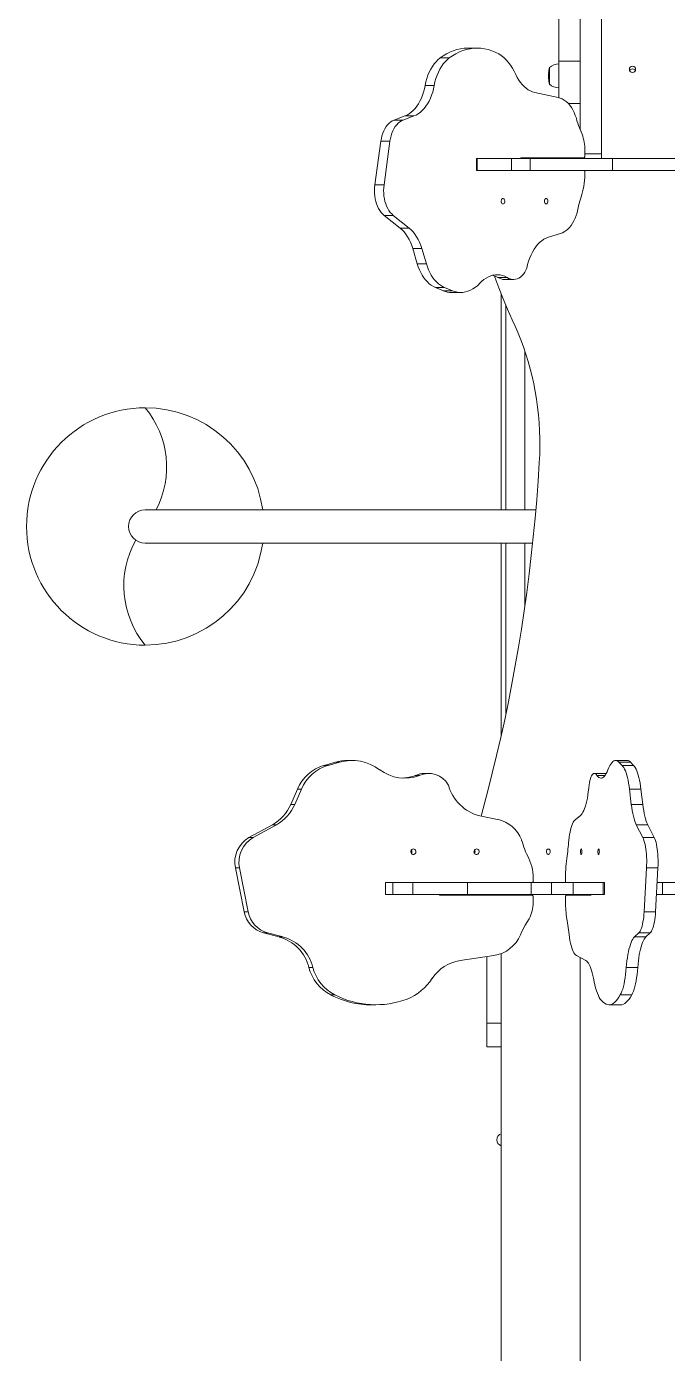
# Model space of a CAD drawing. Header units: millimetres. Extents: x -9848 to 7178, y -5300 to 6667.
# Drawn here: x -3238 to -2428, y 1033 to 2710 of the extents above; entities that cross this region are included whole.
import ezdxf

# ---------------------------------------------------------------- set-up
doc = ezdxf.new("R2010")
doc.units = ezdxf.units.MM
doc.layers.add('DIKOM_ОБЪЕКТ', color=7, linetype='Continuous')

msp = doc.modelspace()

# ---------------------------------------------------------------- linework, layer by layer
at = {"layer": 'DIKOM_ОБЪЕКТ', "color": 7, "linetype": 'Continuous', "lineweight": 15}
for p, q in [((-2538.1, 3750.1), (-2538.1, 2578.9)), ((-2511.1, 2548.6), (-2511.1, 3750.1)), ((-2565.1, 2665.7), (-2565.1, 2865.5)), ((-2715.3, 2669.8), (-2703.8, 2669.8)), ((-2668.4, 2682.2), (-2679.9, 2682.2)), ((-2578.1, 2651.1), (-2578, 2651.3)), ((-2578.1, 2650.8), (-2578.1, 2650.7)), ((-2578.1, 2649.8), (-2578.1, 2650)), ((-2577.7, 2654.7), (-2577.7, 2654.9)), ((-2577.7, 2654.4), (-2577.7, 2654.3)), ((-2577.7, 2654.4), (-2577.7, 2654.4)), ((-2577.1, 2636.4), (-2577.1, 2658)), ((-2538.1, 2665.7), (-2565.1, 2665.7)), ((-2565.1, 2619.7), (-2565.1, 2665.7)), ((-2734.2, 2635), (-2722.7, 2635)), ((-2578.1, 2648.6), (-2578.1, 2648.8)), ((-2578.1, 2648.6), (-2578.1, 2647.6)), ((-2578.1, 2647.6), (-2578.1, 2646.5)), ((-2578.1, 2647.2), (-2578.1, 2647.6)), ((-2578.1, 2646.5), (-2578.1, 2646.2)), ((-2578.1, 2646.2), (-2578.1, 2645.7)), ((-2578.1, 2643.4), (-2578.1, 2643.4)), ((-2578, 2642.5), (-2578, 2642.5)), ((-2577.9, 2641.5), (-2578, 2642.5)), ((-2577.9, 2642.3), (-2577.9, 2641.2)), ((-2577.8, 2640.8), (-2577.7, 2640.3)), ((-2577.7, 2640), (-2577.8, 2640.5)), ((-2577.7, 2640), (-2577.7, 2640)), ((-2577.7, 2640), (-2577.7, 2640)), ((-2577.7, 2640), (-2577.7, 2640)), ((-2566.2, 2620), (-2595.5, 2626.2)), ((-2553.4, 2612.4), (-2538.1, 2612.4)), ((-2759.9, 2596.5), (-2773.5, 2591.4)), ((-2773.5, 2591.4), (-2762, 2591.4)), ((-2748.4, 2596.5), (-2762, 2591.4)), ((-2759.9, 2596.5), (-2748.4, 2596.5)), ((-2535.8, 2573.4), (-2539.2, 2581.6)), ((-2790.2, 2564.6), (-2797.7, 2509.3)), ((-2790.2, 2564.6), (-2778.7, 2564.6)), ((-2778.7, 2564.6), (-2786.2, 2509.3)), ((-2532.3, 2552.9), (-2532.2, 2545.8)), ((-2669.3, 2542.8), (-2669.3, 2527.8)), ((-2669.3, 2542.8), (-2668.6, 2542.8)), ((-2668.6, 2542.8), (-2668.6, 2527.8)), ((-2625, 2542.8), (-2668.6, 2542.8)), ((-2625, 2542.8), (-2625, 2527.8)), ((-2625, 2542.8), (-2601.5, 2542.8)), ((-2611.8, 2543.8), (-2533.5, 2543.8)), ((-2601.5, 2542.8), (-2601.5, 2527.8)), ((-2497.4, 2542.8), (-2601.5, 2542.8)), ((-2538.1, 2543.8), (-2538.1, 2542.8)), ((-2532.2, 2548.6), (-2511.1, 2548.6)), ((-2511.1, 2542.8), (-2511.1, 2548.6)), ((-2497.4, 2542.8), (-2497.4, 2527.8)), ((-2271.7, 2542.8), (-2497.4, 2542.8)), ((-2669.3, 2527.8), (-2668.6, 2527.8)), ((-2625, 2527.8), (-2668.6, 2527.8)), ((-2625, 2527.8), (-2601.5, 2527.8)), ((-2326.5, 2527.8), (-2612, 2527.8)), ((-2497.4, 2527.8), (-2601.5, 2527.8)), ((-2797.7, 2509.3), (-2786.2, 2509.3)), ((-2786, 2470.9), (-2774.5, 2470.9)), ((-2786, 2470.9), (-2765.8, 2454.7)), ((-2774.5, 2470.9), (-2754.3, 2454.7)), ((-2765.8, 2454.7), (-2754.3, 2454.7)), ((-2578.4, 2443.4), (-2563.2, 2447.9)), ((-2749.9, 2428.9), (-2738.4, 2428.9)), ((-2749.9, 2428.9), (-2744.2, 2409.7)), ((-2738.4, 2428.9), (-2732.7, 2409.7)), ((-2744.2, 2409.7), (-2732.7, 2409.7)), ((-2642.2, 2392.6), (-2630.7, 2392.6)), ((-2634, 2389.8), (-2622.5, 2389.8)), ((-2721.1, 2379.7), (-2709.6, 2379.7)), ((-2721.1, 2379.7), (-2711.2, 2375.6)), ((-2711.2, 2375.6), (-2699.7, 2375.6)), ((-2709.6, 2379.7), (-2699.7, 2375.6)), ((-2700.5, 2373.5), (-2689, 2373.5)), ((-2638.1, 2098.8), (-2638.1, 2371.7)), ((-2632.1, 2356.8), (-2632.1, 2098.8)), ((-2608.1, 2299.4), (-2608.1, 2098.8)), ((-2594.2, 2098.8), (-3088.1, 2098.8)), ((-3088.1, 2056.8), (-2598.3, 2056.8)), ((-2638.1, 1813.7), (-2638.1, 2056.8)), ((-2632.1, 2056.8), (-2632.1, 1841.4)), ((-2608.1, 2056.8), (-2608.1, 1978)), ((-2862, 1775.9), (-2847.6, 1780)), ((-2856.9, 1775.9), (-2842.4, 1780)), ((-2842.4, 1780), (-2847.6, 1780)), ((-2826.8, 1782.1), (-2831.9, 1782.1)), ((-2479.1, 1782.1), (-2493.5, 1782.1)), ((-2485.3, 1775.9), (-2489.2, 1780)), ((-2474.7, 1780), (-2489.2, 1780)), ((-2470.8, 1775.9), (-2474.7, 1780)), ((-2856.9, 1775.9), (-2862, 1775.9)), ((-2741.6, 1763), (-2746.7, 1763)), ((-2729.6, 1765.8), (-2734.7, 1765.8)), ((-2505.8, 1765.8), (-2520.3, 1765.8)), ((-2507, 1763), (-2517, 1763)), ((-2505.8, 1765.8), (-2505.3, 1765.7)), ((-2470.8, 1775.9), (-2485.3, 1775.9)), ((-2904.1, 1726.6), (-2895.7, 1745.8)), ((-2898.9, 1726.6), (-2890.6, 1745.8)), ((-2890.6, 1745.8), (-2895.7, 1745.8)), ((-2473.7, 1726.6), (-2476, 1745.8)), ((-2461.5, 1745.8), (-2476, 1745.8)), ((-2459.2, 1726.6), (-2461.5, 1745.8)), ((-2898.9, 1726.6), (-2904.1, 1726.6)), ((-2665.1, 1712.1), (-2642.9, 1707.7)), ((-2538.1, 1712.1), (-2544.2, 1707.7)), ((-2459.2, 1726.6), (-2473.7, 1726.6)), ((-2956.9, 1684.7), (-2927.3, 1700.8)), ((-2951.8, 1684.7), (-2922.2, 1700.8)), ((-2922.2, 1700.8), (-2927.3, 1700.8)), ((-2459.1, 1684.7), (-2467.3, 1700.8)), ((-2452.8, 1700.8), (-2467.3, 1700.8)), ((-2444.6, 1684.7), (-2452.8, 1700.8)), ((-2951.8, 1684.7), (-2956.9, 1684.7)), ((-2444.6, 1684.7), (-2459.1, 1684.7)), ((-2968.9, 1646.3), (-2974, 1646.3)), ((-2963, 1591), (-2974, 1646.3)), ((-2957.9, 1591), (-2968.9, 1646.3)), ((-2457.4, 1591), (-2454.4, 1646.3)), ((-2439.9, 1646.3), (-2454.4, 1646.3)), ((-2443, 1591), (-2439.9, 1646.3)), ((-2784.4, 1627.8), (-2784.4, 1612.8)), ((-2784.3, 1627.8), (-2784.4, 1627.8)), ((-2784.3, 1612.8), (-2784.3, 1627.8)), ((-2784.3, 1627.8), (-2775, 1627.8)), ((-2775, 1612.8), (-2775, 1627.8)), ((-2749.6, 1627.8), (-2775, 1627.8)), ((-2749.6, 1612.8), (-2749.6, 1627.8)), ((-2749.6, 1627.8), (-2680.6, 1627.8)), ((-2680.6, 1612.8), (-2680.6, 1627.8)), ((-2680.6, 1627.8), (-2600.4, 1627.8)), ((-2600.4, 1612.8), (-2600.4, 1627.8)), ((-2600.4, 1627.8), (-2574.6, 1627.8)), ((-2599.2, 1627.8), (-2556.2, 1627.8)), ((-2576.7, 1627.8), (-2576.5, 1627.8)), ((-2574.6, 1612.8), (-2574.6, 1627.8)), ((-2547.3, 1627.8), (-2574.6, 1627.8)), ((-2547.3, 1612.8), (-2547.3, 1627.8)), ((-2547.3, 1627.8), (-2509.2, 1627.8)), ((-2509.2, 1612.8), (-2509.2, 1627.8)), ((-2507.5, 1627.8), (-2509.2, 1627.8)), ((-2507.5, 1612.8), (-2507.5, 1627.8)), ((-2440.9, 1627.8), (-2321.9, 1627.8)), ((-2434.1, 1627.8), (-2440.9, 1627.8)), ((-2434.1, 1612.8), (-2434.1, 1627.8)), ((-2434.1, 1627.8), (-2328.5, 1627.8)), ((-2784.3, 1612.8), (-2784.4, 1612.8)), ((-2784.3, 1612.8), (-2775, 1612.8)), ((-2749.6, 1612.8), (-2775, 1612.8)), ((-2749.6, 1612.8), (-2680.6, 1612.8)), ((-2713.9, 1611.8), (-2599.4, 1611.8)), ((-2680.6, 1612.8), (-2600.4, 1612.8)), ((-2656.1, 1612.8), (-2656.1, 1611.8)), ((-2638.1, 1612.8), (-2638.1, 1611.8)), ((-2600.4, 1612.8), (-2574.6, 1612.8)), ((-2597.6, 1602.6), (-2597.6, 1609.8)), ((-2547.3, 1612.8), (-2574.6, 1612.8)), ((-2556.7, 1602.6), (-2556.7, 1609.8)), ((-2524.6, 1611.8), (-2556.2, 1611.8)), ((-2547.3, 1612.8), (-2509.2, 1612.8)), ((-2538.1, 1611.8), (-2538.1, 1612.8)), ((-2507.5, 1612.8), (-2509.2, 1612.8)), ((-2434.1, 1612.8), (-2441.8, 1612.8)), ((-2434.1, 1612.8), (-2328.5, 1612.8)), ((-2957.9, 1591), (-2963, 1591)), ((-2602.8, 1582.1), (-2607.8, 1574)), ((-2555.2, 1582.1), (-2553.9, 1574)), ((-2443, 1591), (-2457.4, 1591)), ((-2933.4, 1564.2), (-2938.6, 1564.2)), ((-2918.7, 1559.1), (-2938.6, 1564.2)), ((-2913.6, 1559.1), (-2933.4, 1564.2)), ((-2469.6, 1559.1), (-2464.2, 1564.2)), ((-2449.7, 1564.2), (-2464.2, 1564.2)), ((-2455.2, 1559.1), (-2449.7, 1564.2)), ((-2913.6, 1559.1), (-2918.7, 1559.1)), ((-2455.2, 1559.1), (-2469.6, 1559.1)), ((-2647.3, 1535.6), (-2690.1, 1529.3)), ((-2656.1, 1534.3), (-2656.1, 1450.2)), ((-2638.1, 1538), (-2638.1, 1450.2)), ((-2638.1, -72.2), (-2638.1, 1538)), ((-2543, 1535.6), (-2531.2, 1529.3)), ((-2538.1, -72.2), (-2538.1, 1533)), ((-2876, 1520.5), (-2881.1, 1520.5)), ((-2465.5, 1520.5), (-2480, 1520.5)), ((-2848.4, 1485.8), (-2853.6, 1485.8)), ((-2473.1, 1485.8), (-2487.6, 1485.8)), ((-2801.8, 1473.3), (-2796.7, 1473.3)), ((-2501.8, 1473.3), (-2487.3, 1473.3)), ((-2656.1, 1420.2), (-2656.1, 1450.2)), ((-2656.1, 1450.2), (-2638.1, 1450.2)), ((-2656.1, 1420.2), (-2638.1, 1420.2))]:
    msp.add_line(p, q, dxfattribs=at)
at = {"layer": 'DIKOM_ОБЪЕКТ', "color": 7, "linetype": 'Continuous', "lineweight": 15, "flags": 128}
for points in [[(-2734.2, 2635), (-2733.3, 2639.5), (-2732.1, 2643.8), (-2730.7, 2648), (-2729, 2651.9), (-2727.2, 2655.6), (-2725.1, 2659.1), (-2722.9, 2662.2), (-2720.5, 2665.1), (-2718, 2667.6), (-2715.3, 2669.8)], [(-2722.7, 2635), (-2721.8, 2639.5), (-2720.6, 2643.8), (-2719.2, 2648), (-2717.5, 2651.9), (-2715.7, 2655.6), (-2713.6, 2659.1), (-2711.4, 2662.2), (-2709, 2665.1), (-2706.5, 2667.6), (-2703.8, 2669.8)], [(-2703.8, 2669.8), (-2699.6, 2672.7), (-2695.3, 2675.2), (-2691, 2677.4), (-2686.5, 2679.1), (-2682, 2680.5), (-2677.4, 2681.5), (-2672.9, 2682), (-2668.3, 2682.2), (-2663.7, 2682), (-2659.1, 2681.4), (-2654.6, 2680.4), (-2650.1, 2679), (-2645.6, 2677.2), (-2641.2, 2675.1)], [(-2641.2, 2675.1), (-2638, 2672.9), (-2634.9, 2670.4), (-2632, 2667.6), (-2629.1, 2664.4), (-2626.5, 2660.9), (-2624, 2657.1), (-2621.6, 2653.1), (-2619.5, 2648.8)], [(-2734.2, 2635), (-2735.1, 2630.8), (-2736.2, 2626.7), (-2737.5, 2622.7), (-2739, 2618.9), (-2740.8, 2615.3), (-2742.7, 2611.9), (-2744.7, 2608.8), (-2747, 2606), (-2749.3, 2603.5), (-2751.8, 2601.2), (-2754.4, 2599.3), (-2757.1, 2597.7), (-2759.9, 2596.5)], [(-2722.7, 2635), (-2723.6, 2630.8), (-2724.7, 2626.7), (-2726, 2622.7), (-2727.6, 2618.9), (-2729.3, 2615.3), (-2731.2, 2611.9), (-2733.2, 2608.8), (-2735.5, 2606), (-2737.8, 2603.5), (-2740.3, 2601.2), (-2742.9, 2599.3), (-2745.6, 2597.7), (-2748.4, 2596.5)], [(-2595.5, 2626.2), (-2598.4, 2627), (-2601.2, 2628.2), (-2603.9, 2629.7), (-2606.5, 2631.5), (-2609, 2633.7), (-2611.4, 2636.1), (-2613.7, 2638.9), (-2615.8, 2641.9), (-2617.7, 2645.2), (-2619.5, 2648.8)], [(-2577.9, 2641.1), (-2577.9, 2641.1), (-2577.9, 2641.1), (-2577.9, 2641.1), (-2577.9, 2641.1), (-2577.9, 2641.1), (-2577.9, 2641.1), (-2577.9, 2641.1), (-2577.9, 2641.1)], [(-2566.2, 2620), (-2563.6, 2619.2), (-2560.9, 2618.1), (-2558.4, 2616.6), (-2556, 2614.7), (-2553.6, 2612.6), (-2551.5, 2610.1), (-2549.4, 2607.3), (-2547.6, 2604.2), (-2545.9, 2600.9), (-2544.4, 2597.3), (-2543.1, 2593.6)], [(-2790.2, 2564.6), (-2789.6, 2568.1), (-2788.8, 2571.4), (-2787.7, 2574.6), (-2786.5, 2577.6), (-2785.1, 2580.4), (-2783.5, 2583), (-2781.7, 2585.3), (-2779.8, 2587.3), (-2777.8, 2589), (-2775.7, 2590.3), (-2773.5, 2591.4)], [(-2778.7, 2564.6), (-2778.1, 2568.1), (-2777.3, 2571.4), (-2776.3, 2574.6), (-2775, 2577.6), (-2773.6, 2580.4), (-2772, 2583), (-2770.2, 2585.3), (-2768.3, 2587.3), (-2766.3, 2589), (-2764.2, 2590.3), (-2762, 2591.4)], [(-2532.2, 2545.8), (-2532.3, 2545.4), (-2532.3, 2545), (-2532.4, 2544.7), (-2532.6, 2544.4), (-2532.8, 2544.1), (-2533, 2543.9), (-2533.3, 2543.8), (-2533.5, 2543.8)], [(-2533.5, 2527.8), (-2533.2, 2527.8), (-2533, 2527.6), (-2532.8, 2527.5), (-2532.6, 2527.2), (-2532.4, 2526.9), (-2532.3, 2526.6), (-2532.2, 2526.2), (-2532.2, 2525.9)], [(-2786, 2470.9), (-2788, 2472.7), (-2789.8, 2474.7), (-2791.5, 2477.1), (-2793, 2479.6), (-2794.4, 2482.4), (-2795.5, 2485.5), (-2796.5, 2488.6), (-2797.3, 2491.9), (-2797.8, 2495.3), (-2798.1, 2498.8), (-2798.2, 2502.3), (-2798.1, 2505.8), (-2797.7, 2509.3)], [(-2774.5, 2470.9), (-2776.5, 2472.7), (-2778.3, 2474.7), (-2780, 2477.1), (-2781.5, 2479.6), (-2782.9, 2482.4), (-2784, 2485.5), (-2785, 2488.6), (-2785.8, 2491.9), (-2786.3, 2495.3), (-2786.6, 2498.8), (-2786.7, 2502.3), (-2786.6, 2505.8), (-2786.2, 2509.3)], [(-2635.9, 2485.3), (-2636.6, 2485.5), (-2637.3, 2486), (-2637.8, 2486.9), (-2638.1, 2487.9), (-2638.1, 2489.1), (-2637.9, 2490.2), (-2637.5, 2491.2), (-2637, 2491.9), (-2636.3, 2492.2), (-2635.5, 2492.2), (-2634.8, 2491.9), (-2634.2, 2491.2), (-2633.8, 2490.2), (-2633.6, 2489.1), (-2633.7, 2487.9), (-2634, 2486.9), (-2634.5, 2486), (-2635.2, 2485.5), (-2635.9, 2485.3)], [(-2581.3, 2485.3), (-2582, 2485.5), (-2582.6, 2486), (-2583.1, 2486.9), (-2583.4, 2487.9), (-2583.5, 2489.1), (-2583.3, 2490.2), (-2582.9, 2491.2), (-2582.3, 2491.9), (-2581.6, 2492.2), (-2580.9, 2492.2), (-2580.2, 2491.9), (-2579.6, 2491.2), (-2579.2, 2490.2), (-2579, 2489.1), (-2579.1, 2487.9), (-2579.4, 2486.9), (-2579.9, 2486), (-2580.5, 2485.5), (-2581.3, 2485.3)], [(-2542.2, 2474.2), (-2543.3, 2470.6), (-2544.6, 2467.2), (-2546.1, 2464), (-2547.8, 2461), (-2549.6, 2458.2), (-2551.6, 2455.7), (-2553.7, 2453.5), (-2556, 2451.6), (-2558.3, 2450), (-2560.7, 2448.8), (-2563.2, 2447.9)], [(-2765.8, 2454.7), (-2763.2, 2452.5), (-2760.8, 2449.9), (-2758.6, 2447.1), (-2756.4, 2443.9), (-2754.5, 2440.5), (-2752.8, 2436.9), (-2751.2, 2433), (-2749.9, 2428.9)], [(-2754.3, 2454.7), (-2751.8, 2452.5), (-2749.3, 2449.9), (-2747.1, 2447.1), (-2745, 2443.9), (-2743, 2440.5), (-2741.3, 2436.9), (-2739.7, 2433), (-2738.4, 2428.9)], [(-2605.7, 2404.3), (-2604.7, 2408.7), (-2603.5, 2413), (-2602, 2417.1), (-2600.4, 2420.9), (-2598.6, 2424.6), (-2596.5, 2428), (-2594.3, 2431.2), (-2592, 2434), (-2589.5, 2436.6), (-2586.9, 2438.8), (-2584.1, 2440.7), (-2581.3, 2442.3), (-2578.4, 2443.4)], [(-2721.1, 2379.7), (-2723.8, 2381), (-2726.4, 2382.6), (-2729, 2384.5), (-2731.4, 2386.8), (-2733.7, 2389.3), (-2735.8, 2392.1), (-2737.9, 2395.2), (-2739.7, 2398.5), (-2741.4, 2402.1), (-2742.9, 2405.8), (-2744.2, 2409.7)], [(-2709.6, 2379.7), (-2712.3, 2381), (-2714.9, 2382.6), (-2717.5, 2384.5), (-2719.9, 2386.8), (-2722.2, 2389.3), (-2724.4, 2392.1), (-2726.4, 2395.2), (-2728.2, 2398.5), (-2729.9, 2402.1), (-2731.4, 2405.8), (-2732.7, 2409.7)], [(-2605.7, 2404.3), (-2606.9, 2401.5), (-2608.4, 2399), (-2610, 2396.7), (-2611.8, 2394.7), (-2613.7, 2393), (-2615.7, 2391.7), (-2617.8, 2390.7), (-2620, 2390.1), (-2622.2, 2389.8), (-2624.4, 2390), (-2626.6, 2390.5), (-2628.7, 2391.3), (-2630.7, 2392.6)], [(-2665, 2385.2), (-2667.8, 2382.4), (-2670.7, 2380), (-2673.8, 2377.9), (-2676.9, 2376.3), (-2680.1, 2375), (-2683.3, 2374.1), (-2686.6, 2373.6), (-2689.9, 2373.5), (-2693.2, 2373.8), (-2696.5, 2374.5), (-2699.7, 2375.6)], [(-2665, 2385.2), (-2662.5, 2387.7), (-2659.9, 2389.9), (-2657.1, 2391.7), (-2654.3, 2393.3), (-2651.4, 2394.5), (-2648.5, 2395.3), (-2645.5, 2395.7), (-2642.5, 2395.8), (-2639.5, 2395.6), (-2636.5, 2394.9), (-2633.6, 2393.9), (-2630.7, 2392.6)], [(-2646.5, 2394.4), (-2646, 2393), (-2641, 2379.2), (-2635.7, 2365.6), (-2630.1, 2352.2), (-2624.3, 2339.1)], [(-2589.9, 2158.7), (-2589.4, 2168.7), (-2589.3, 2178.7), (-2589.3, 2188.8), (-2589.7, 2198.8), (-2590.2, 2208.8), (-2591.1, 2218.7), (-2592.2, 2228.6), (-2593.5, 2238.5), (-2595.1, 2248.3), (-2597, 2257.9), (-2599.1, 2267.5), (-2601.4, 2277), (-2604, 2286.3), (-2606.8, 2295.5), (-2609.9, 2304.6), (-2613.1, 2313.5), (-2616.6, 2322.2), (-2620.4, 2330.7), (-2624.3, 2339.1)], [(-2663.6, 1711.9), (-2660.9, 1721.6), (-2655, 1743.8), (-2649.3, 1766), (-2643.9, 1788.5), (-2638.7, 1811), (-2633.7, 1833.6), (-2629, 1856.3), (-2624.5, 1879.1), (-2620.3, 1902.1), (-2616.3, 1925.1), (-2612.5, 1948.1), (-2609, 1971.3), (-2605.8, 1994.5), (-2602.8, 2017.8), (-2600, 2041.2), (-2597.5, 2064.6), (-2595.2, 2088.1), (-2593.2, 2111.6), (-2591.4, 2135.1), (-2589.9, 2158.7)], [(-2503.2, 1770.4), (-2502.1, 1773.2), (-2500.9, 1775.6), (-2499.7, 1777.6), (-2498.4, 1779.3), (-2497.1, 1780.6), (-2495.8, 1781.5), (-2494.5, 1782), (-2493.2, 1782.1), (-2491.9, 1781.8), (-2490.5, 1781.1), (-2489.2, 1780)], [(-2527.1, 1751.2), (-2526.6, 1754), (-2526, 1756.6), (-2525.4, 1758.9), (-2524.6, 1760.9), (-2523.9, 1762.6), (-2523.1, 1763.9), (-2522.2, 1764.9), (-2521.3, 1765.5), (-2520.5, 1765.8), (-2519.6, 1765.6), (-2518.7, 1765.1), (-2517.8, 1764.2), (-2517, 1763)], [(-2503.2, 1770.4), (-2504.2, 1767.9), (-2505.3, 1765.7), (-2506.4, 1763.8), (-2507.5, 1762.3), (-2508.7, 1761.1), (-2509.9, 1760.3), (-2511.1, 1759.8), (-2512.3, 1759.7), (-2513.5, 1760), (-2514.7, 1760.7), (-2515.9, 1761.7), (-2517, 1763)], [(-2485.3, 1775.9), (-2484.2, 1774.6), (-2483.1, 1773), (-2482.1, 1771.1), (-2481.1, 1768.8), (-2480.2, 1766.3), (-2479.3, 1763.4), (-2478.5, 1760.4), (-2477.8, 1757), (-2477.1, 1753.5), (-2476.5, 1749.8), (-2476, 1745.8)], [(-2470.8, 1775.9), (-2469.7, 1774.6), (-2468.6, 1773), (-2467.6, 1771.1), (-2466.6, 1768.8), (-2465.7, 1766.3), (-2464.8, 1763.4), (-2464, 1760.4), (-2463.3, 1757), (-2462.6, 1753.5), (-2462, 1749.8), (-2461.5, 1745.8)], [(-2527.1, 1751.2), (-2527.5, 1746.9), (-2528, 1742.6), (-2528.6, 1738.5), (-2529.2, 1734.6), (-2530, 1731), (-2530.8, 1727.6), (-2531.7, 1724.4), (-2532.6, 1721.5), (-2533.6, 1719), (-2534.7, 1716.8), (-2535.8, 1714.9), (-2536.9, 1713.3), (-2538.1, 1712.1)], [(-2467.3, 1700.8), (-2468.3, 1703.1), (-2469.3, 1705.6), (-2470.2, 1708.5), (-2471, 1711.7), (-2471.8, 1715.1), (-2472.5, 1718.7), (-2473.1, 1722.6), (-2473.7, 1726.6)], [(-2452.8, 1700.8), (-2453.8, 1703.1), (-2454.8, 1705.6), (-2455.7, 1708.5), (-2456.5, 1711.7), (-2457.3, 1715.1), (-2458, 1718.7), (-2458.6, 1722.6), (-2459.2, 1726.6)], [(-2552.6, 1681.4), (-2552.2, 1685), (-2551.7, 1688.4), (-2551.1, 1691.6), (-2550.4, 1694.6), (-2549.7, 1697.4), (-2548.9, 1699.9), (-2548, 1702.1), (-2547.1, 1704), (-2546.2, 1705.6), (-2545.2, 1706.8), (-2544.2, 1707.7)], [(-2459.1, 1684.7), (-2458.3, 1682.9), (-2457.6, 1680.9), (-2456.9, 1678.5), (-2456.3, 1675.9), (-2455.8, 1673.1), (-2455.3, 1670.1), (-2454.9, 1667), (-2454.6, 1663.6), (-2454.4, 1660.2), (-2454.2, 1656.8), (-2454.2, 1653.2), (-2454.3, 1649.7), (-2454.4, 1646.3)], [(-2444.6, 1684.7), (-2443.8, 1682.9), (-2443.1, 1680.9), (-2442.4, 1678.5), (-2441.8, 1675.9), (-2441.3, 1673.1), (-2440.8, 1670.1), (-2440.4, 1667), (-2440.1, 1663.6), (-2439.9, 1660.2), (-2439.8, 1656.8), (-2439.7, 1653.2), (-2439.8, 1649.7), (-2439.9, 1646.3)], [(-2749.1, 1670.3), (-2750.2, 1670.1), (-2751.1, 1669.6), (-2751.9, 1668.7), (-2752.3, 1667.6), (-2752.4, 1666.5), (-2752.1, 1665.4), (-2751.5, 1664.4), (-2750.7, 1663.7), (-2749.6, 1663.3), (-2748.6, 1663.3), (-2747.5, 1663.7), (-2746.7, 1664.4), (-2746.1, 1665.4), (-2745.8, 1666.5), (-2745.9, 1667.6), (-2746.3, 1668.7), (-2747.1, 1669.6), (-2748, 1670.1), (-2749.1, 1670.3)], [(-2669.2, 1670.3), (-2670.3, 1670.1), (-2671.2, 1669.6), (-2672, 1668.7), (-2672.4, 1667.6), (-2672.5, 1666.5), (-2672.2, 1665.4), (-2671.6, 1664.4), (-2670.8, 1663.7), (-2669.8, 1663.3), (-2668.7, 1663.3), (-2667.7, 1663.7), (-2666.8, 1664.4), (-2666.2, 1665.4), (-2665.9, 1666.5), (-2666, 1667.6), (-2666.5, 1668.7), (-2667.2, 1669.6), (-2668.2, 1670.1), (-2669.2, 1670.3)], [(-2578.5, 1663.3), (-2577.7, 1663.5), (-2577, 1664), (-2576.5, 1664.9), (-2576.1, 1665.9), (-2576.1, 1667.1), (-2576.3, 1668.2), (-2576.7, 1669.2), (-2577.4, 1669.9), (-2578.1, 1670.2), (-2579, 1670.2), (-2579.7, 1669.9), (-2580.4, 1669.2), (-2580.8, 1668.2), (-2581, 1667.1), (-2580.9, 1665.9), (-2580.6, 1664.9), (-2580.1, 1664), (-2579.4, 1663.5), (-2578.5, 1663.3)], [(-2536.9, 1670.3), (-2536.6, 1670.1), (-2536.4, 1669.6), (-2536.2, 1668.7), (-2536.1, 1667.6), (-2536, 1666.5), (-2536.1, 1665.4), (-2536.3, 1664.4), (-2536.5, 1663.7), (-2536.8, 1663.3), (-2537.1, 1663.3), (-2537.4, 1663.7), (-2537.6, 1664.4), (-2537.8, 1665.4), (-2537.8, 1666.5), (-2537.8, 1667.6), (-2537.7, 1668.7), (-2537.5, 1669.6), (-2537.2, 1670.1), (-2536.9, 1670.3)], [(-2514.9, 1670.3), (-2514.6, 1670.1), (-2514.4, 1669.6), (-2514.2, 1668.7), (-2514.1, 1667.6), (-2514, 1666.5), (-2514.1, 1665.4), (-2514.3, 1664.4), (-2514.5, 1663.7), (-2514.8, 1663.3), (-2515.1, 1663.3), (-2515.4, 1663.7), (-2515.6, 1664.4), (-2515.8, 1665.4), (-2515.8, 1666.5), (-2515.8, 1667.6), (-2515.7, 1668.7), (-2515.5, 1669.6), (-2515.2, 1670.1), (-2514.9, 1670.3)], [(-2457.4, 1591), (-2457.7, 1587.5), (-2458, 1584.2), (-2458.4, 1581), (-2458.9, 1578), (-2459.5, 1575.2), (-2460.1, 1572.6), (-2460.8, 1570.3), (-2461.6, 1568.3), (-2462.4, 1566.6), (-2463.3, 1565.2), (-2464.2, 1564.2)], [(-2443, 1591), (-2443.2, 1587.5), (-2443.5, 1584.2), (-2443.9, 1581), (-2444.4, 1578), (-2445, 1575.2), (-2445.6, 1572.6), (-2446.4, 1570.3), (-2447.1, 1568.3), (-2447.9, 1566.6), (-2448.8, 1565.2), (-2449.7, 1564.2)], [(-2543, 1535.6), (-2544.1, 1536.3), (-2545.1, 1537.5), (-2546.1, 1539), (-2547.1, 1540.8), (-2548.1, 1543), (-2548.9, 1545.5), (-2549.8, 1548.3), (-2550.5, 1551.4), (-2551.2, 1554.7), (-2551.8, 1558.2), (-2552.3, 1562)], [(-2480, 1520.5), (-2479.6, 1524.8), (-2479.2, 1528.9), (-2478.6, 1532.9), (-2478, 1536.7), (-2477.3, 1540.3), (-2476.6, 1543.6), (-2475.7, 1546.7), (-2474.8, 1549.6), (-2473.9, 1552.1), (-2472.9, 1554.4), (-2471.8, 1556.3), (-2470.8, 1557.8), (-2469.6, 1559.1)], [(-2465.5, 1520.5), (-2465.1, 1524.8), (-2464.7, 1528.9), (-2464.2, 1532.9), (-2463.5, 1536.7), (-2462.8, 1540.3), (-2462.1, 1543.6), (-2461.3, 1546.7), (-2460.4, 1549.6), (-2459.4, 1552.1), (-2458.4, 1554.4), (-2457.4, 1556.3), (-2456.3, 1557.8), (-2455.2, 1559.1)], [(-2531.2, 1529.3), (-2530, 1528.5), (-2528.9, 1527.4), (-2527.8, 1525.9), (-2526.8, 1524.1), (-2525.8, 1521.9), (-2524.8, 1519.4), (-2523.9, 1516.7), (-2523, 1513.6), (-2522.2, 1510.3), (-2521.5, 1506.8)], [(-2480, 1520.5), (-2480.4, 1516.1), (-2480.8, 1511.8), (-2481.4, 1507.6), (-2482.1, 1503.7), (-2482.8, 1500), (-2483.6, 1496.5), (-2484.5, 1493.3), (-2485.5, 1490.5), (-2486.5, 1487.9), (-2487.6, 1485.8)], [(-2465.5, 1520.5), (-2465.9, 1516.1), (-2466.3, 1511.8), (-2466.9, 1507.6), (-2467.6, 1503.7), (-2468.3, 1500), (-2469.1, 1496.5), (-2470, 1493.3), (-2471, 1490.5), (-2472, 1487.9), (-2473.1, 1485.8)], [(-2512.8, 1480.5), (-2514.1, 1482.7), (-2515.3, 1485.2), (-2516.5, 1488), (-2517.7, 1491.2), (-2518.7, 1494.7), (-2519.7, 1498.4), (-2520.7, 1502.5), (-2521.5, 1506.8)], [(-2487.6, 1485.8), (-2489.3, 1482.9), (-2491, 1480.4), (-2492.8, 1478.2), (-2494.6, 1476.5), (-2496.4, 1475.1), (-2498.2, 1474.1), (-2500.1, 1473.5), (-2501.9, 1473.3), (-2503.7, 1473.6), (-2505.6, 1474.2), (-2507.4, 1475.2), (-2509.2, 1476.6), (-2511, 1478.4), (-2512.8, 1480.5)], [(-2473.1, 1485.8), (-2474.8, 1482.9), (-2476.5, 1480.4), (-2478.3, 1478.2), (-2480.1, 1476.5), (-2481.9, 1475.1), (-2483.7, 1474.1), (-2485.6, 1473.5), (-2487.3, 1473.3)]]:
    msp.add_lwpolyline(points, dxfattribs=at)
at = {"layer": 'DIKOM_ОБЪЕКТ', "color": 7, "linetype": 'Continuous', "lineweight": 15}
msp.add_circle((-2472.1, 2655.5), 3.98, dxfattribs=at)
for centre, radius, start, end in [((-2679, 2622.8), 59.5, 90.9368, 127.6884), ((-2536.3, 2648.6), 41.8, 175.605, 176.611), ((-2536.3, 2648.6), 41.8, 177.2388, 178.3675), ((-2536.3, 2648.6), 41.8, 172.2564, 174.9561), ((-2536.3, 2648.6), 41.8, 167.1204, 171.6213), ((-2564.9, 2643.5), 18.7, 90.4909, 130.6212), ((-2472.1, 2652), 4.01, 25.7358, 154.2642), ((-2536.3, 2645.7), 41.8, 180, 182.5458), ((-2536.3, 2645.7), 41.8, 183.1484, 184.1191), ((-2536.3, 2645.7), 41.8, 184.7491, 185.7013), ((-2536.3, 2645.7), 41.8, 186.3191, 186.6408), ((-2536.3, 2645.7), 41.8, 187.143, 188.163), ((-2536.3, 2645.7), 41.8, 188.7974, 192.8796), ((-2564.9, 2650.8), 18.7, 229.3788, 269.5091), ((-2466, 2612.1), 79.3, 193.4771, 202.6171), ((-2595.1, 2552.6), 62.8, 0.3358, 19.4021), ((-2611.7, 2540.8), 2.99, 91.9647, 138.2906), ((-2620.3, 2523.3), 88.1, 342.7519, 1.6362), ((-2384.3, 2444.4), 160.7, 160.821, 169.3304), ((-2655.4, 2368.5), 27.4, 61.3347, 76.4847), ((-2633.8, 2404), 14.2, 233.7848, 269.1953), ((-2700.5, 2401.6), 28.1, 247.4747, 269.8548), ((-3088.1, 2077.8), 150, 90, 270), ((-3088.1, 2077.8), 150, 8.0478, 90), ((-3178.3, 2152.8), 117.3, 332.5995, 39.7306), ((-3088.1, 2077.8), 21, 90, 270), ((-3088.1, 2077.8), 21, 90, 180), ((-3088.1, 2077.8), 21, 180, 270), ((-2997.8, 2002.8), 117.3, 150.5374, 219.7306), ((-3088.1, 2077.8), 150, 270, 351.9522), ((-2831.9, 1724), 58.1, 90.0125, 105.6033), ((-2826.8, 1723.5), 58.6, 53.2336, 105.4793), ((-2479.3, 1776.1), 6, 39.9051, 87.1617), ((-2847.1, 1725.3), 52.8, 106.3799, 157.0735), ((-2842, 1725.3), 52.8, 106.3799, 157.0735), ((-2759.8, 1812.6), 52.9, 232.9562, 290.2254), ((-2765, 1812.4), 52.6, 272.8345, 290.3313), ((-2734.7, 1738.1), 27.6, 90.0617, 115.7363), ((-2729.6, 1737.5), 28.2, 29.1957, 115.1684), ((-2651.7, 1765.6), 55.1, 195.1138, 255.9679), ((-2953.4, 1747.7), 53.7, 299.0621, 336.8451), ((-2948.3, 1747.7), 53.7, 299.0621, 336.8451), ((-2651.7, 1666.4), 42.3, 20.8261, 77.8871), ((-2939.1, 1653.7), 35.7, 119.9063, 191.9904), ((-2933.9, 1653.7), 35.7, 119.9063, 191.9904), ((-2493.9, 1714.2), 122.8, 195.5092, 207.0671), ((-2917.4, 1708.9), 365.8, 352.0594, 355.6897), ((-2754.6, 1666.8), 3.66, 323.229, 36.771), ((-2755.8, 1666.8), 4.63, 333.1718, 26.8282), ((-2674.7, 1666.8), 3.66, 323.229, 36.771), ((-2675.9, 1666.8), 4.63, 332.4447, 27.5553), ((-2660.2, 1632.1), 62.7, 357.8624, 24.8028), ((-2344.4, 1632.4), 212.4, 172.9666, 180.7142), ((-2599.4, 1629.7), 1.94, 271.7335, 359.6106), ((-2554.5, 1629.3), 2.27, 169.0158, 221.1002), ((-2713.9, 1617.2), 5.4, 234.5833, 269.8403), ((-2599.5, 1609.8), 1.94, 357.9376, 88.15), ((-2554.3, 1610.2), 2.38, 139.7251, 191.4242), ((-2525, 1613), 1.28, 288.3674, 350.3412), ((-2643.1, 1603.3), 45.5, 332.2946, 359.1667), ((-2407.5, 1602.8), 149.2, 180.0575, 187.956), ((-2929.5, 1597), 34, 190.2179, 254.5536), ((-2924.4, 1597), 34, 190.2179, 254.5536), ((-2654.4, 1579.5), 44.5, 279.2046, 336.7801), ((-2553.7, 1540.8), 63.4, 148.5118, 160.548), ((-2724.7, 1545.5), 173.2, 5.4702, 9.4776), ((-2932.8, 1507.7), 53.2, 13.8995, 74.599), ((-2927.7, 1507.7), 53.2, 13.8995, 74.599), ((-2682.3, 1478.6), 51.3, 98.7804, 146.7098), ((-2828.6, 1533.9), 54.2, 194.2548, 242.5838), ((-2823.5, 1533.9), 54.2, 194.2551, 242.5834), ((-2784.4, 1546.1), 71.1, 292.7272, 326.4525), ((-2801.7, 1588), 114.7, 243.1062, 269.9332), ((-2796.7, 1587.5), 114.1, 243.0551, 290.3986), ((-2635.7, 1302.8), 8, 107.3325, 252.6675)]:
    msp.add_arc(centre, radius, start, end, dxfattribs=at)
for points, knots in [([(-2578, 2651.3), (-2578, 2651.2), (-2578, 2651.1), (-2578.1, 2650.9), (-2578.1, 2650.8)], [0, 0, 0, 0, 0.475777, 1, 1, 1, 1]), ([(-2578.1, 2650), (-2578.1, 2650), (-2578.1, 2649.8), (-2578.1, 2649.7), (-2578.1, 2649.6)], [0, 0, 0, 0, 0.484167, 1, 1, 1, 1]), ([(-2578.1, 2649.6), (-2578.1, 2649.5), (-2578.1, 2649.5), (-2578.1, 2649.4), (-2578.1, 2649.4)], [0, 0, 0, 0, 0.498472, 1, 1, 1, 1]), ([(-2578.1, 2649.4), (-2578.1, 2648.9), (-2578.1, 2648.4), (-2578.1, 2647.9), (-2578.1, 2647.8)], [0, 0, 0, 0, 0.896944, 1, 1, 1, 1]), ([(-2577.8, 2653.7), (-2577.8, 2653.5), (-2577.9, 2653.1), (-2577.9, 2652.7), (-2578, 2652.3), (-2578, 2652), (-2578, 2651.9), (-2578, 2651.9)], [0, 0, 0, 0, 0.258197, 0.427756, 0.597084, 0.81996, 1, 1, 1, 1]), ([(-2578, 2652.2), (-2578, 2652.2), (-2578, 2652.3), (-2578, 2652.5), (-2577.9, 2652.7), (-2577.9, 2653), (-2577.9, 2653.3), (-2577.8, 2653.5), (-2577.8, 2653.6)], [0, 0, 0, 0, 0.278695, 0.446605, 0.583187, 0.720475, 0.895363, 1, 1, 1, 1]), ([(-2577.7, 2654.9), (-2577.7, 2654.7), (-2577.7, 2654.2), (-2577.8, 2653.8), (-2577.8, 2653.7)], [0, 0, 0, 0, 0.512163, 1, 1, 1, 1]), ([(-2577.8, 2653.6), (-2577.8, 2653.7), (-2577.8, 2654), (-2577.8, 2654.2), (-2577.7, 2654.4)], [0, 0, 0, 0, 0.488225, 1, 1, 1, 1]), ([(-2578.1, 2647.8), (-2578.1, 2647.7), (-2578.1, 2647.5), (-2578.1, 2647.3), (-2578.1, 2647.2)], [0, 0, 0, 0, 0.499989, 1, 1, 1, 1]), ([(-2578.1, 2646.5), (-2578.1, 2646.4), (-2578.1, 2646.2), (-2578.1, 2645.8), (-2578.1, 2645.4), (-2578.1, 2645.3)], [0, 0, 0, 0, 0.329272, 0.659902, 1, 1, 1, 1]), ([(-2578.1, 2645.2), (-2578.1, 2645.3), (-2578.1, 2645.6), (-2578.1, 2646), (-2578.1, 2646.2), (-2578.1, 2646.2), (-2578.1, 2646.2)], [0, 0, 0, 0, 0.286818, 0.528967, 0.771186, 1, 1, 1, 1]), ([(-2578.1, 2645.3), (-2578.1, 2645), (-2578.1, 2644.7), (-2578.1, 2644.1), (-2578.1, 2643.7), (-2578.1, 2643.5), (-2578.1, 2643.4), (-2578.1, 2643.4)], [0, 0, 0, 0, 0.225286, 0.412927, 0.600045, 0.800092, 1, 1, 1, 1]), ([(-2578.1, 2643.8), (-2578.1, 2643.9), (-2578.1, 2643.9), (-2578.1, 2644.2), (-2578.1, 2644.5), (-2578.1, 2644.9), (-2578.1, 2645.1), (-2578.1, 2645.2)], [0, 0, 0, 0, 0.301859, 0.491427, 0.680919, 0.876405, 1, 1, 1, 1]), ([(-2578.1, 2643.8), (-2578.1, 2643.8), (-2578.1, 2643.8), (-2578.1, 2643.8), (-2578.1, 2643.8)], [0, 0, 0, 0, 0.400119, 1, 1, 1, 1]), ([(-2578, 2643), (-2578, 2642.9), (-2578, 2642.6), (-2577.9, 2642.4), (-2577.9, 2642.3)], [0, 0, 0, 0, 0.513383, 1, 1, 1, 1]), ([(-2578, 2642.7), (-2578, 2642.7), (-2578, 2642.8), (-2578, 2642.9), (-2578, 2643)], [0, 0, 0, 0, 0.279177, 1, 1, 1, 1]), ([(-2577.8, 2640.9), (-2577.8, 2640.9), (-2577.8, 2640.8), (-2577.8, 2640.8), (-2577.8, 2640.8)], [0, 0, 0, 0, 0.367392, 1, 1, 1, 1]), ([(-2577.7, 2640.3), (-2577.7, 2640.2), (-2577.7, 2640), (-2577.6, 2639.8), (-2577.6, 2639.7)], [0, 0, 0, 0, 0.456269, 1, 1, 1, 1]), ([(-2577.7, 2639.8), (-2577.7, 2639.8), (-2577.7, 2639.9), (-2577.7, 2640), (-2577.7, 2640)], [0, 0, 0, 0, 0.341282, 1, 1, 1, 1]), ([(-2577.6, 2639.7), (-2577.6, 2639.6), (-2577.7, 2639.5), (-2577.6, 2639.3), (-2577.6, 2639.3)], [0, 0, 0, 0, 0.614052, 1, 1, 1, 1])]:
    msp.add_open_spline(points, degree=3, knots=knots, dxfattribs=at)

doc.saveas('drawing.dxf')
